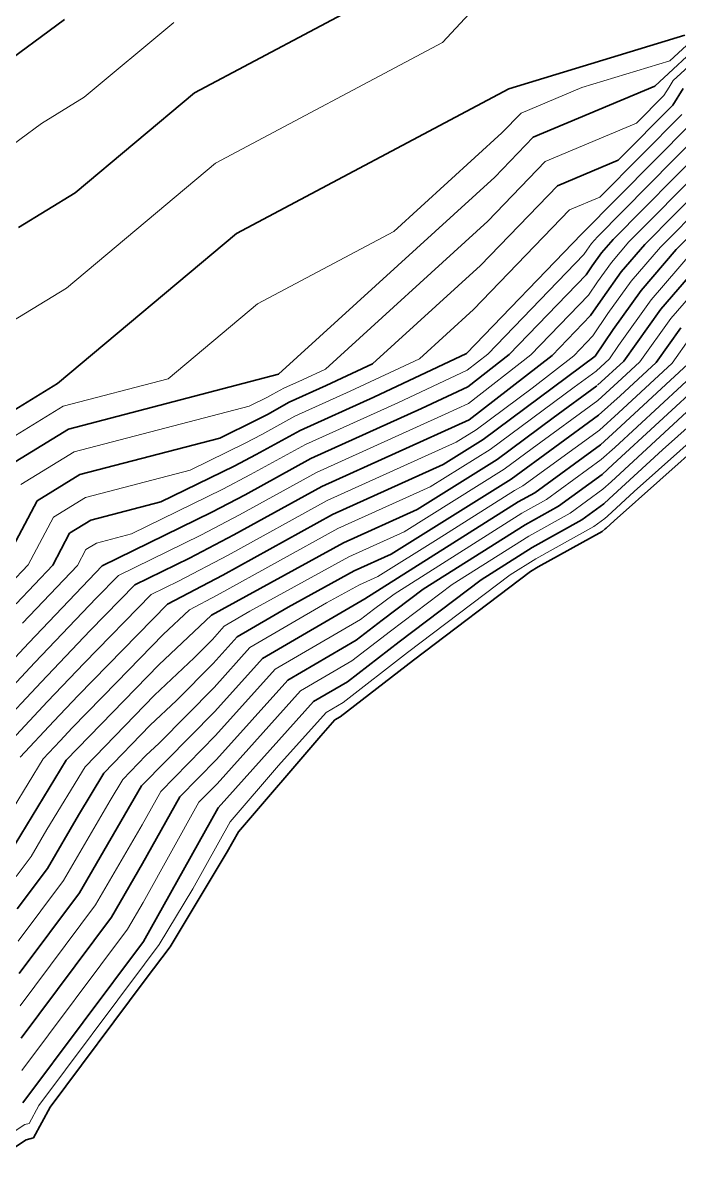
# Model space of a CAD drawing. Header units: millimetres. Extents: x -861324 to 439029, y -308065 to 694685.
# Drawn here: x -54401 to -31030, y -83131 to -42290 of the extents above; entities that cross this region are included whole.
import ezdxf

# ---------------------------------------------------------------- set-up
doc = ezdxf.new("R2010")
doc.units = ezdxf.units.MM
for name, color, linetype, lineweight in [('C-TOPO', 7, 'Continuous', 9), ('C-TOPO-MAJR', 7, 'Continuous', 35), ('C-TOPO-MINR', 7, 'Continuous', 9)]:
    doc.layers.add(name, color=color, linetype=linetype, lineweight=lineweight)

msp = doc.modelspace()

# ---------------------------------------------------------------- linework, layer by layer
at = {"layer": 'C-TOPO', "lineweight": 35}
for p, q in [((-28330, -55563), (-33343, -60033)), ((-33343, -60033), (-33628, -60296)), ((-33774, -60407), (-36048, -61669)), ((-33657, -60322), (-33774, -60407)), ((-33628, -60296), (-33657, -60322)), ((-36048, -61669), (-36321, -61842)), ((-36321, -61842), (-40488, -64994)), ((-40488, -64994), (-43104, -67020)), ((-43287, -67126), (-43796, -67694)), ((-43104, -67020), (-43287, -67126)), ((-43796, -67694), (-46727, -71115)), ((-46727, -71115), (-47125, -71829)), ((-47125, -71829), (-49159, -75208)), ((-49159, -75208), (-50049, -76390)), ((-50049, -76390), (-53436, -80922)), ((-53436, -80922), (-54028, -82016)), ((-54028, -82016), (-54288, -82092)), ((-54288, -82092), (-55885, -83131))]:
    msp.add_line(p, q, dxfattribs=at)
at = {"layer": 'C-TOPO-MAJR'}
for p, q in [((-48285, -44777), (-41817, -41339)), ((-58647, -46387), (-52916, -42164)), ((-37090, -44636), (-30819, -42732)), ((-31892, -44541), (-30100, -42882)), ((-52537, -48340), (-48285, -44777)), ((-46791, -49791), (-37090, -44636)), ((-36227, -46364), (-31892, -44541)), ((-31254, -45215), (-30882, -44627)), ((-33197, -47180), (-31254, -45215)), ((-34501, -49819), (-30615, -45888)), ((-37595, -47782), (-36227, -46364)), ((-33377, -50002), (-29977, -46562)), ((-35364, -48091), (-33197, -47180)), ((-32253, -50184), (-29338, -47235)), ((-45298, -54806), (-37595, -47782)), ((-38100, -50929), (-35364, -48091)), ((-31128, -50366), (-28699, -47909)), ((-54561, -49581), (-52537, -48340)), ((-53169, -55136), (-46791, -49791)), ((-38605, -54075), (-34501, -49819)), ((-33795, -50487), (-33377, -50002)), ((-33089, -51155), (-32253, -50184)), ((-34126, -50951), (-33795, -50487)), ((-32382, -51822), (-31128, -50366)), ((-31676, -52490), (-30004, -50548)), ((-41951, -54441), (-38100, -50929)), ((-34341, -51269), (-34126, -50951)), ((-37076, -54106), (-34341, -51269)), ((-33750, -52083), (-33089, -51155)), ((-33374, -53215), (-32382, -51822)), ((-34180, -52718), (-33750, -52083)), ((-32998, -54347), (-31676, -52490)), ((-35548, -54137), (-34180, -52718)), ((-34019, -54168), (-33374, -53215)), ((-31849, -54393), (-30970, -53158)), ((-41902, -55620), (-38605, -54075)), ((-38556, -55255), (-37076, -54106)), ((-38507, -56435), (-35548, -54137)), ((-38008, -57139), (-34019, -54168)), ((-43600, -55213), (-41951, -54441)), ((-33933, -55198), (-32998, -54347)), ((-33388, -58027), (-29590, -54521)), ((-33258, -56800), (-30701, -54440)), ((-33128, -55574), (-31849, -54393)), ((-52773, -56761), (-45298, -54806)), ((-31619, -57500), (-28894, -55071)), ((-56205, -56998), (-53169, -55136)), ((-44913, -55807), (-43600, -55213)), ((-40204, -56028), (-38556, -55255)), ((-35515, -56358), (-33957, -55220)), ((-45695, -56238), (-44913, -55807)), ((-44528, -56807), (-41902, -55620)), ((-33895, -56272), (-33128, -55574)), ((-46090, -56444), (-45695, -56238)), ((-44143, -57808), (-40204, -56028)), ((-37510, -57843), (-35515, -56358)), ((-37012, -58548), (-33895, -56272)), ((-55049, -58157), (-52773, -56761)), ((-47393, -57082), (-46090, -56444)), ((-43758, -58809), (-38507, -56435)), ((-52376, -58385), (-47393, -57082)), ((-46093, -57670), (-44528, -56807)), ((-39434, -58029), (-38008, -57139)), ((-33833, -57324), (-33258, -56800)), ((-36171, -59031), (-33833, -57324)), ((-33517, -59253), (-31619, -57500)), ((-46881, -58083), (-46093, -57670)), ((-46490, -59102), (-44143, -57808)), ((-40362, -59623), (-37510, -57843)), ((-53894, -59316), (-52376, -58385)), ((-49488, -59359), (-46881, -58083)), ((-43373, -59809), (-39434, -58029)), ((-35329, -59514), (-33771, -58376)), ((-33771, -58376), (-33388, -58027)), ((-46888, -60534), (-43758, -58809)), ((-41290, -61217), (-37012, -58548)), ((-47673, -59721), (-46490, -59102)), ((-36761, -59358), (-36171, -59031)), ((-55089, -61593), (-53894, -59316)), ((-51979, -60010), (-49488, -59359)), ((-42988, -60810), (-40362, -59623)), ((-42218, -62811), (-36761, -59358)), ((-36511, -60169), (-35329, -59514)), ((-34488, -59997), (-33709, -59428)), ((-33709, -59428), (-33517, -59253)), ((-52738, -60476), (-51979, -60010)), ((-51583, -61635), (-47673, -59721)), ((-47285, -61966), (-43373, -59809)), ((-36261, -60980), (-34488, -59997)), ((-40148, -62471), (-36511, -60169)), ((-53336, -61614), (-52738, -60476)), ((-48465, -61360), (-46888, -60534)), ((-47683, -63398), (-42988, -60810)), ((-42603, -61811), (-41290, -61217)), ((-38079, -62131), (-36261, -60980)), ((-54643, -62987), (-53336, -61614)), ((-54197, -64382), (-51583, -61635)), ((-50420, -62317), (-48465, -61360)), ((-49256, -62998), (-47285, -61966)), ((-44950, -63105), (-42603, -61811)), ((-52008, -63945), (-50420, -62317)), ((-41611, -63577), (-40148, -62471)), ((-41004, -64343), (-38079, -62131)), ((-45870, -64936), (-42218, -62811)), ((-52433, -66255), (-49256, -62998)), ((-46776, -64167), (-44950, -63105)), ((-49562, -65158), (-47683, -63398)), ((-42529, -64288), (-41611, -63577)), ((-53750, -65776), (-52008, -63945)), ((-57793, -68223), (-54197, -64382)), ((-47624, -65113), (-46776, -64167)), ((-44964, -65704), (-42529, -64288)), ((-42840, -65765), (-41004, -64343)), ((-47566, -66828), (-45870, -64936)), ((-52858, -68564), (-49562, -65158)), ((-48928, -66438), (-47624, -65113)), ((-47508, -68542), (-44964, -65704)), ((-56148, -68337), (-53750, -65776)), ((-44057, -66473), (-42840, -65765)), ((-53304, -67170), (-52433, -66255)), ((-49867, -67318), (-48928, -66438)), ((-47449, -70257), (-44057, -66473)), ((-50173, -69478), (-47566, -66828)), ((-54503, -68450), (-53304, -67170)), ((-51515, -69021), (-49867, -67318)), ((-54676, -71554), (-52858, -68564)), ((-48811, -69867), (-47508, -68542)), ((-52425, -70516), (-51515, -69021)), ((-52388, -73285), (-50173, -69478)), ((-50137, -72247), (-48811, -69867)), ((-53532, -72420), (-52425, -70516)), ((-50101, -75017), (-47449, -70257)), ((-51245, -74151), (-50137, -72247)), ((-54608, -73858), (-53532, -72420)), ((-54539, -76163), (-52388, -73285)), ((-54470, -78467), (-51245, -74151)), ((-54401, -80772), (-50101, -75017))]:
    msp.add_line(p, q, dxfattribs=at)
at = {"layer": 'C-TOPO-MINR'}
for p, q in [((-39454, -42988), (-38181, -41621)), ((-52220, -44941), (-49032, -42269)), ((-31355, -43636), (-30459, -42807)), ((-47538, -47284), (-39454, -42988)), ((-31235, -44340), (-29741, -42957)), ((-34491, -44588), (-31355, -43636)), ((-31387, -44584), (-31235, -44340)), ((-36658, -45500), (-34491, -44588)), ((-32545, -45861), (-31573, -44878)), ((-31573, -44878), (-31387, -44584)), ((-53738, -45872), (-52220, -44941)), ((-37342, -46209), (-36658, -45500)), ((-33849, -48500), (-30935, -45551)), ((-62334, -52207), (-53738, -45872)), ((-35796, -47227), (-32545, -45861)), ((-41194, -49721), (-37342, -46209)), ((-33939, -49910), (-30296, -46225)), ((-32815, -50093), (-29657, -46899)), ((-52853, -51738), (-47538, -47284)), ((-37847, -49356), (-35796, -47227)), ((-31690, -50275), (-29019, -47572)), ((-34933, -48955), (-33849, -48500)), ((-38352, -52502), (-34933, -48955)), ((-43625, -54623), (-37847, -49356)), ((-46045, -52299), (-41194, -49721)), ((-34313, -50385), (-34148, -50153)), ((-34148, -50153), (-33939, -49910)), ((-33442, -50821), (-32815, -50093)), ((-37841, -54091), (-34421, -50544)), ((-34421, -50544), (-34313, -50385)), ((-32736, -51489), (-31690, -50275)), ((-32029, -52156), (-30566, -50457)), ((-31323, -52824), (-29442, -50639)), ((-33938, -51517), (-33442, -50821)), ((-55383, -53289), (-52853, -51738)), ((-34260, -51993), (-33938, -51517)), ((-33562, -52649), (-32736, -51489)), ((-36312, -54121), (-34260, -51993)), ((-33186, -53781), (-32029, -52156)), ((-49233, -54971), (-46045, -52299)), ((-40278, -54258), (-38352, -52502)), ((-34099, -53443), (-33562, -52649)), ((-32424, -54370), (-31323, -52824)), ((-34783, -54152), (-34099, -53443)), ((-31275, -54416), (-30617, -53492)), ((-33508, -54257), (-33186, -53781)), ((-42751, -55417), (-40278, -54258)), ((-38580, -54665), (-37841, -54091)), ((-38531, -55845), (-36312, -54121)), ((-36263, -55301), (-34783, -54152)), ((-33988, -54694), (-33508, -54257)), ((-44449, -55009), (-43625, -54623)), ((-41053, -55824), (-38580, -54665)), ((-34767, -55263), (-33988, -54694)), ((-33323, -57413), (-30126, -54463)), ((-33193, -56187), (-31275, -54416)), ((-33063, -54960), (-32424, -54370)), ((-52971, -55948), (-49233, -54971)), ((-45105, -55306), (-44449, -55009)), ((-33926, -55746), (-33063, -54960)), ((-45694, -55625), (-45497, -55522)), ((-45497, -55522), (-45105, -55306)), ((-44720, -56307), (-42751, -55417)), ((-38258, -56787), (-36263, -55301)), ((-37759, -57491), (-34767, -55263)), ((-32633, -58990), (-28562, -55361)), ((-55627, -57577), (-52971, -55948)), ((-52574, -57573), (-46345, -55944)), ((-46345, -55944), (-45694, -55625)), ((-44335, -57308), (-41053, -55824)), ((-39356, -56231), (-38531, -55845)), ((-36263, -57453), (-33926, -55746)), ((-45894, -56954), (-44720, -56307)), ((-43950, -58308), (-39356, -56231)), ((-33864, -56798), (-33193, -56187)), ((-33453, -58640), (-30604, -56011)), ((-46485, -57264), (-45894, -56954)), ((-38971, -57232), (-38258, -56787)), ((-36591, -58789), (-33864, -56798)), ((-54472, -58737), (-52574, -57573)), ((-48440, -58221), (-46485, -57264)), ((-46292, -58386), (-44335, -57308)), ((-43565, -59309), (-38971, -57232)), ((-39898, -58826), (-37759, -57491)), ((-37261, -58195), (-36263, -57453)), ((-33802, -57850), (-33323, -57413)), ((-35750, -59272), (-33802, -57850)), ((-52178, -59198), (-48440, -58221)), ((-47277, -58902), (-46292, -58386)), ((-46689, -59818), (-43950, -58308)), ((-40826, -60420), (-37261, -58195)), ((-36886, -58953), (-36591, -58789)), ((-33740, -58902), (-33453, -58640)), ((-53316, -59896), (-52178, -59198)), ((-50535, -60497), (-47277, -58902)), ((-43180, -60310), (-39898, -58826)), ((-39615, -60679), (-36886, -58953)), ((-34909, -59755), (-33740, -58902)), ((-33582, -59866), (-32633, -58990)), ((-47087, -61250), (-43565, -59309)), ((-36636, -59764), (-35750, -59272)), ((-54213, -61604), (-53316, -59896)), ((-48069, -60540), (-46689, -59818)), ((-41183, -62641), (-36636, -59764)), ((-36386, -60575), (-34909, -59755)), ((-34068, -60238), (-33678, -59954)), ((-33678, -59954), (-33582, -59866)), ((-47484, -62682), (-43180, -60310)), ((-42795, -61310), (-40826, -60420)), ((-36136, -61385), (-34068, -60238)), ((-52161, -61055), (-51781, -60823)), ((-51781, -60823), (-50535, -60497)), ((-51001, -61976), (-48069, -60540)), ((-41754, -62014), (-39615, -60679)), ((-39114, -62301), (-36386, -60575)), ((-52460, -61625), (-52161, -61055)), ((-48860, -62179), (-47087, -61250)), ((-54866, -62290), (-54213, -61604)), ((-54420, -63684), (-52460, -61625)), ((-46316, -63252), (-42795, -61310)), ((-37045, -61961), (-36136, -61385)), ((-51795, -62790), (-51001, -61976)), ((-42410, -62311), (-41754, -62014)), ((-40700, -64726), (-37045, -61961)), ((-49838, -62657), (-48860, -62179)), ((-43584, -62958), (-42410, -62311)), ((-41307, -63960), (-39114, -62301)), ((-53974, -65079), (-51795, -62790)), ((-52220, -65100), (-49838, -62657)), ((-48470, -63198), (-47484, -62682)), ((-41914, -63194), (-41183, -62641)), ((-49409, -64078), (-48470, -63198)), ((-47230, -63783), (-46316, -63252)), ((-46323, -64551), (-43584, -62958)), ((-42373, -63550), (-41914, -63194)), ((-45417, -65320), (-42373, -63550)), ((-51057, -65781), (-49409, -64078)), ((-47654, -64256), (-47230, -63783)), ((-42684, -65026), (-41307, -63960)), ((-48305, -64918), (-47654, -64256)), ((-49715, -66238), (-48305, -64918)), ((-47595, -65970), (-46323, -64551)), ((-42995, -66503), (-40700, -64726)), ((-56970, -68280), (-53974, -65079)), ((-53527, -66473), (-52220, -65100)), ((-47537, -67685), (-45417, -65320)), ((-44510, -66089), (-42684, -65026)), ((-52645, -67409), (-51057, -65781)), ((-49550, -67958), (-47595, -65970)), ((-47479, -69400), (-44510, -66089)), ((-55325, -68393), (-53527, -66473)), ((-52187, -68793), (-49715, -66238)), ((-43604, -66857), (-42995, -66503)), ((-45300, -68749), (-43604, -66857)), ((-53081, -67867), (-52645, -67409)), ((-49492, -69673), (-47537, -67685)), ((-53680, -68507), (-53081, -67867)), ((-50020, -68398), (-49550, -67958)), ((-55317, -71198), (-53680, -68507)), ((-50844, -69249), (-50020, -68398)), ((-53550, -71035), (-52187, -68793)), ((-47025, -70762), (-45300, -68749)), ((-51299, -69997), (-50844, -69249)), ((-48130, -70062), (-47479, -69400)), ((-50155, -70863), (-49492, -69673)), ((-52960, -72852), (-51299, -69997)), ((-50119, -73632), (-48130, -70062)), ((-54104, -71987), (-53550, -71035)), ((-51816, -73718), (-50155, -70863)), ((-48350, -73142), (-47025, -70762)), ((-54642, -72706), (-54104, -71987)), ((-54573, -75011), (-52960, -72852)), ((-49547, -75129), (-48350, -73142)), ((-54505, -77315), (-51816, -73718)), ((-50673, -74584), (-50119, -73632)), ((-54436, -79620), (-50673, -74584)), ((-50070, -75824), (-49547, -75129)), ((-53834, -80860), (-50070, -75824)), ((-54182, -81504), (-53834, -80860)), ((-56191, -82756), (-54335, -81548)), ((-54335, -81548), (-54182, -81504))]:
    msp.add_line(p, q, dxfattribs=at)

doc.saveas('drawing.dxf')
